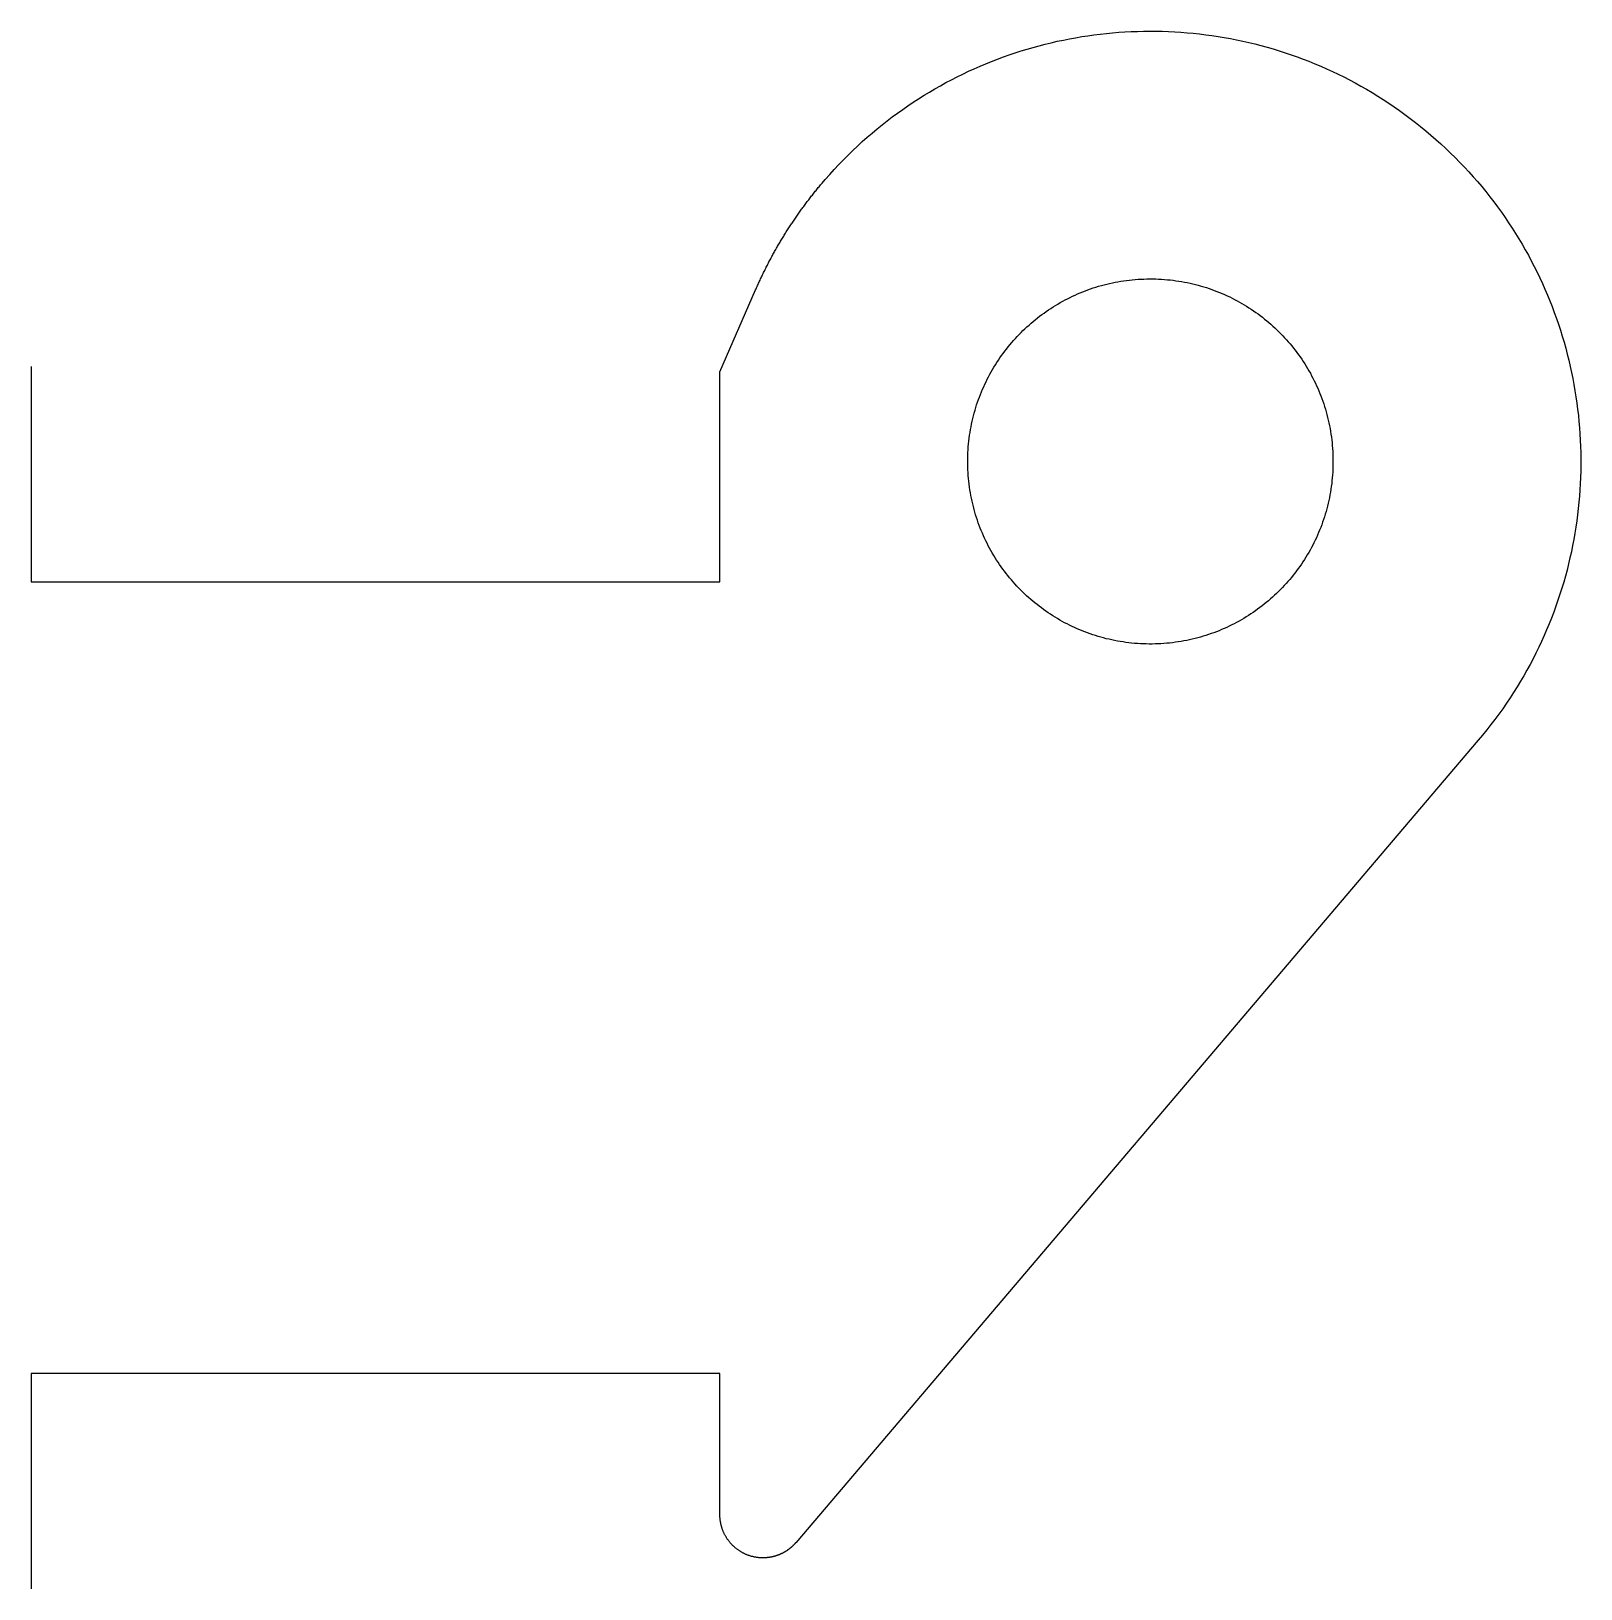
# Model space of a CAD drawing. Extents: x -66 to 66, y -41 to 41.
# Drawn here: x 45 to 63, y -20.45 to -2.35 of the extents above; entities that cross this region are included whole.
import ezdxf

# ---------------------------------------------------------------- set-up
doc = ezdxf.new("R2010")
doc.units = 0
doc.layers.add('LAYER_1', color=7, linetype='CONTINUOUS')

# ---------------------------------------------------------------- blocks, each defined once
blk = doc.blocks.new('BLOCK_170')
at = {"layer": 'LAYER_1', "color": 7}
blk.add_lwpolyline([(45, -6.245), (45, -8.749)], dxfattribs=at)
blk = doc.blocks.new('BLOCK_171')
at = {"layer": 'LAYER_1', "color": 7}
blk.add_lwpolyline([(45, -8.749), (53, -8.749)], dxfattribs=at)
blk = doc.blocks.new('BLOCK_172')
at = {"layer": 'LAYER_1', "color": 7}
blk.add_lwpolyline([(53, -8.749), (53, -6.309)], dxfattribs=at)
blk = doc.blocks.new('BLOCK_173')
at = {"layer": 'LAYER_1', "color": 7}
blk.add_lwpolyline([(53, -6.309), (53.415, -5.356)], dxfattribs=at)
blk = doc.blocks.new('BLOCK_174')
at = {"layer": 'LAYER_1', "color": 7}
blk.add_polyline3d([(53.4147, -5.35552, 0), (53.4203, -5.3428, 0), (53.4259, -5.33011, 0), (53.4315, -5.31743, 0), (53.4371, -5.30477, 0), (53.4428, -5.29213, 0), (53.4486, -5.2795, 0), (53.4543, -5.26689, 0), (53.4601, -5.2543, 0), (53.4659, -5.24172, 0), (53.4718, -5.22916, 0), (53.4777, -5.21662, 0), (53.4836, -5.2041, 0), (53.4896, -5.19159, 0), (53.4956, -5.1791, 0), (53.5016, -5.16663, 0), (53.5077, -5.15418, 0), (53.5138, -5.14174, 0), (53.5199, -5.12932, 0), (53.5261, -5.11692, 0), (53.5323, -5.10454, 0), (53.5385, -5.09218, 0), (53.5448, -5.07983, 0), (53.5511, -5.0675, 0), (53.5574, -5.05519, 0), (53.5638, -5.0429, 0), (53.5702, -5.03063, 0), (53.5766, -5.01837, 0), (53.5831, -5.00614, 0), (53.5896, -4.99392, 0), (53.5961, -4.98172, 0), (53.6027, -4.96954, 0), (53.6093, -4.95738, 0), (53.6159, -4.94523, 0), (53.6226, -4.93311, 0), (53.6293, -4.921, 0), (53.636, -4.90892, 0), (53.6428, -4.89685, 0), (53.6496, -4.8848, 0), (53.6564, -4.87278, 0), (53.6633, -4.86077, 0), (53.6702, -4.84878, 0), (53.6771, -4.83681, 0), (53.6841, -4.82485, 0), (53.6911, -4.81292, 0), (53.6982, -4.80101, 0), (53.7052, -4.78912, 0), (53.7123, -4.77725, 0), (53.7195, -4.76539, 0), (53.7266, -4.75356, 0), (53.7338, -4.74175, 0), (53.741, -4.72996, 0), (53.7483, -4.71818, 0), (53.7556, -4.70643, 0), (53.7629, -4.6947, 0), (53.7703, -4.68299, 0), (53.7777, -4.67129, 0), (53.7851, -4.65962, 0), (53.7926, -4.64797, 0), (53.8001, -4.63634, 0), (53.8076, -4.62473, 0), (53.8151, -4.61314, 0), (53.8227, -4.60158, 0), (53.8303, -4.59003, 0), (53.838, -4.5785, 0), (53.8457, -4.567, 0), (53.8534, -4.55551, 0), (53.8611, -4.54405, 0), (53.8689, -4.53261, 0), (53.8767, -4.52119, 0), (53.8846, -4.50979, 0), (53.8924, -4.49841, 0), (53.9003, -4.48705, 0), (53.9083, -4.47572, 0), (53.9163, -4.46441, 0), (53.9243, -4.45311, 0), (53.9323, -4.44184, 0), (53.9403, -4.4306, 0), (53.9484, -4.41937, 0), (53.9566, -4.40816, 0), (53.9647, -4.39698, 0), (53.9729, -4.38582, 0), (53.9811, -4.37468, 0), (53.9894, -4.36357, 0), (53.9977, -4.35247, 0), (54.006, -4.3414, 0), (54.0143, -4.33035, 0), (54.0227, -4.31933, 0), (54.0311, -4.30832, 0), (54.0396, -4.29734, 0), (54.048, -4.28638, 0), (54.0565, -4.27545, 0), (54.0651, -4.26453, 0), (54.0736, -4.25364, 0), (54.0822, -4.24277, 0), (54.0908, -4.23193, 0), (54.0995, -4.22111, 0), (54.1082, -4.21031, 0), (54.1169, -4.19953, 0), (54.1256, -4.18878, 0), (54.1344, -4.17805, 0), (54.1432, -4.16735, 0), (54.1521, -4.15667, 0), (54.1609, -4.14601, 0), (54.1698, -4.13538, 0), (54.1788, -4.12476, 0), (54.1877, -4.11418, 0), (54.2245, -4.0713, 0), (54.2758, -4.01309, 0), (54.3278, -3.95586, 0), (54.3805, -3.89962, 0), (54.4339, -3.84436, 0), (54.4879, -3.79008, 0), (54.5427, -3.7368, 0), (54.598, -3.6845, 0), (54.654, -3.63318, 0), (54.7106, -3.58286, 0), (54.7678, -3.53353, 0), (54.8256, -3.48518, 0), (54.884, -3.43784, 0), (54.943, -3.39148, 0), (55.0025, -3.34612, 0), (55.0626, -3.30175, 0), (55.1232, -3.25838, 0), (55.1843, -3.21601, 0), (55.246, -3.17463, 0), (55.3081, -3.13425, 0), (55.3708, -3.09488, 0), (55.4339, -3.0565, 0), (55.4975, -3.01913, 0), (55.5615, -2.98276, 0), (55.626, -2.94739, 0), (55.6909, -2.91303, 0), (55.7562, -2.87968, 0), (55.8219, -2.84733, 0), (55.888, -2.81599, 0), (55.9545, -2.78565, 0), (56.0213, -2.75633, 0), (56.0885, -2.72802, 0), (56.1561, -2.70072, 0), (56.224, -2.67444, 0), (56.2922, -2.64916, 0), (56.3607, -2.6249, 0), (56.4295, -2.60166, 0), (56.4986, -2.57944, 0), (56.5679, -2.55823, 0), (56.6375, -2.53804, 0), (56.7074, -2.51887, 0), (56.7775, -2.50072, 0), (56.8478, -2.48359, 0), (56.9183, -2.46749, 0), (56.9891, -2.4524, 0), (57.06, -2.43835, 0), (57.1311, -2.42531, 0), (57.2023, -2.41331, 0), (57.2737, -2.40233, 0), (57.3452, -2.39238, 0), (57.4169, -2.38346, 0), (57.4887, -2.37557, 0), (57.5606, -2.36871, 0), (57.6325, -2.36289, 0), (57.7046, -2.35809, 0), (57.7767, -2.35433, 0), (57.8489, -2.35161, 0), (57.9211, -2.34992, 0), (57.9933, -2.34927, 0), (58.0655, -2.34966, 0), (58.1378, -2.35109, 0), (58.2101, -2.35356, 0), (58.2823, -2.35706, 0), (58.3545, -2.36162, 0), (58.4266, -2.36721, 0), (58.4987, -2.37385, 0), (58.5708, -2.38153, 0), (58.6427, -2.39026, 0), (58.7146, -2.40003, 0), (58.7864, -2.41086, 0), (58.858, -2.42273, 0), (58.9295, -2.43565, 0), (59.0009, -2.44962, 0), (59.0721, -2.46465, 0), (59.1432, -2.48073, 0), (59.2141, -2.49786, 0), (59.2848, -2.51604, 0), (59.3553, -2.53529, 0), (59.4256, -2.55559, 0), (59.4956, -2.57694, 0), (59.5654, -2.59936, 0), (59.635, -2.62283, 0), (59.7043, -2.64737, 0), (59.7734, -2.67296, 0), (59.8421, -2.69962, 0), (59.9106, -2.72735, 0), (59.9788, -2.75613, 0), (60.0466, -2.78599, 0), (60.1141, -2.81691, 0), (60.1813, -2.8489, 0), (60.2481, -2.88195, 0), (60.3145, -2.91608, 0), (60.3805, -2.95127, 0), (60.4462, -2.98754, 0), (60.5114, -3.02488, 0), (60.5763, -3.06329, 0), (60.6407, -3.10278, 0), (60.7046, -3.14334, 0), (60.7682, -3.18498, 0), (60.8312, -3.22769, 0), (60.8938, -3.27149, 0), (60.9558, -3.31636, 0), (61.0174, -3.36232, 0), (61.0785, -3.40935, 0), (61.139, -3.45747, 0), (61.199, -3.50667, 0), (61.2584, -3.55693, 0), (61.317, -3.60799, 0), (61.3745, -3.65977, 0), (61.4311, -3.71224, 0), (61.4867, -3.76539, 0), (61.5413, -3.81922, 0), (61.5949, -3.87371, 0), (61.6475, -3.92885, 0), (61.6992, -3.98463, 0), (61.7498, -4.04103, 0), (61.7995, -4.09804, 0), (61.8482, -4.15565, 0), (61.8959, -4.21386, 0), (61.9425, -4.27263, 0), (61.9882, -4.33198, 0), (62.0329, -4.39187, 0), (62.0766, -4.45231, 0), (62.1193, -4.51327, 0), (62.1611, -4.57475, 0), (62.2018, -4.63673, 0), (62.2415, -4.69921, 0), (62.2802, -4.76216, 0), (62.3179, -4.82559, 0), (62.3546, -4.88947, 0), (62.3903, -4.95379, 0), (62.425, -5.01854, 0), (62.4587, -5.08372, 0), (62.4914, -5.1493, 0), (62.523, -5.21528, 0), (62.5537, -5.28164, 0), (62.5834, -5.34837, 0), (62.612, -5.41546, 0), (62.6397, -5.48289, 0), (62.6663, -5.55067, 0), (62.6919, -5.61876, 0), (62.7165, -5.68717, 0), (62.7401, -5.75588, 0), (62.7626, -5.82487, 0), (62.7842, -5.89413, 0), (62.8047, -5.96366, 0), (62.8242, -6.03344, 0), (62.8427, -6.10346, 0), (62.8602, -6.17371, 0), (62.8766, -6.24417, 0), (62.892, -6.31483, 0), (62.9064, -6.38568, 0), (62.9198, -6.45671, 0), (62.9322, -6.52791, 0), (62.9435, -6.59926, 0), (62.9538, -6.67075, 0), (62.963, -6.74237, 0), (62.9713, -6.81411, 0), (62.9785, -6.88596, 0), (62.9847, -6.9579, 0), (62.9898, -7.02992, 0), (62.9939, -7.10201, 0), (62.997, -7.17416, 0), (62.999, -7.24635, 0), (63, -7.31858, 0), (62.9999, -7.39082, 0), (62.9989, -7.46308, 0), (62.9967, -7.53534, 0), (62.9936, -7.60757, 0), (62.9894, -7.67979, 0), (62.9841, -7.75196, 0), (62.9778, -7.82408, 0), (62.9705, -7.89614, 0), (62.9621, -7.96812, 0), (62.9527, -8.04002, 0), (62.9422, -8.11182, 0), (62.9307, -8.1835, 0), (62.9181, -8.25506, 0), (62.9045, -8.32649, 0), (62.8898, -8.39777, 0), (62.8741, -8.46888, 0), (62.8573, -8.53983, 0), (62.8395, -8.61059, 0), (62.8206, -8.68116, 0), (62.8007, -8.75152, 0), (62.7797, -8.82166, 0), (62.7576, -8.89156, 0), (62.7345, -8.96122, 0), (62.7103, -9.03063, 0), (62.6851, -9.09977, 0), (62.6587, -9.16862, 0), (62.6314, -9.23719, 0), (62.6029, -9.30545, 0), (62.5734, -9.37339, 0), (62.5429, -9.441, 0), (62.5113, -9.50828, 0), (62.4786, -9.5752, 0), (62.4448, -9.64175, 0), (62.4099, -9.70793, 0), (62.374, -9.77372, 0), (62.3371, -9.83911, 0), (62.299, -9.90408, 0), (62.2599, -9.96863, 0), (62.2197, -10.0327, 0), (62.1784, -10.0964, 0), (62.136, -10.1596, 0), (62.0926, -10.2223, 0), (62.0481, -10.2846, 0), (62.0025, -10.3463, 0), (61.9558, -10.4076, 0), (61.9081, -10.4683, 0), (61.8592, -10.5284, 0), (61.8093, -10.5881, 0)], dxfattribs=at)
blk = doc.blocks.new('BLOCK_175')
at = {"layer": 'LAYER_1', "color": 7}
blk.add_lwpolyline([(61.809, -10.588), (53.881, -19.913)], dxfattribs=at)
blk = doc.blocks.new('BLOCK_176')
at = {"layer": 'LAYER_1', "color": 7}
blk.add_polyline3d([(53.8809, -19.9132, 0), (53.8784, -19.9162, 0), (53.8758, -19.9192, 0), (53.8732, -19.9222, 0), (53.8705, -19.9251, 0), (53.8679, -19.928, 0), (53.8652, -19.9309, 0), (53.8625, -19.9337, 0), (53.8598, -19.9366, 0), (53.8571, -19.9394, 0), (53.8543, -19.9421, 0), (53.8516, -19.9449, 0), (53.8488, -19.9476, 0), (53.846, -19.9504, 0), (53.8431, -19.9531, 0), (53.8403, -19.9557, 0), (53.8374, -19.9584, 0), (53.8345, -19.961, 0), (53.8316, -19.9636, 0), (53.8287, -19.9661, 0), (53.8257, -19.9687, 0), (53.8228, -19.9712, 0), (53.8198, -19.9737, 0), (53.8168, -19.9762, 0), (53.8138, -19.9786, 0), (53.8108, -19.9811, 0), (53.8077, -19.9835, 0), (53.8047, -19.9858, 0), (53.8016, -19.9882, 0), (53.7985, -19.9905, 0), (53.7954, -19.9928, 0), (53.7922, -19.9951, 0), (53.7891, -19.9973, 0), (53.7859, -19.9996, 0), (53.7827, -20.0018, 0), (53.7795, -20.0039, 0), (53.7763, -20.0061, 0), (53.7731, -20.0082, 0), (53.7698, -20.0103, 0), (53.7666, -20.0124, 0), (53.7633, -20.0144, 0), (53.76, -20.0164, 0), (53.7567, -20.0184, 0), (53.7534, -20.0204, 0), (53.75, -20.0224, 0), (53.7467, -20.0243, 0), (53.7433, -20.0262, 0), (53.74, -20.028, 0), (53.7366, -20.0299, 0), (53.7332, -20.0317, 0), (53.7297, -20.0335, 0), (53.7263, -20.0352, 0), (53.7229, -20.0369, 0), (53.7194, -20.0387, 0), (53.7159, -20.0403, 0), (53.7125, -20.042, 0), (53.709, -20.0436, 0), (53.7055, -20.0452, 0), (53.7019, -20.0468, 0), (53.6984, -20.0483, 0), (53.6949, -20.0498, 0), (53.6913, -20.0513, 0), (53.6877, -20.0528, 0), (53.6842, -20.0542, 0), (53.6806, -20.0556, 0), (53.677, -20.057, 0), (53.6733, -20.0584, 0), (53.6697, -20.0597, 0), (53.6661, -20.061, 0), (53.6624, -20.0622, 0), (53.6588, -20.0635, 0), (53.6551, -20.0647, 0), (53.6514, -20.0659, 0), (53.6478, -20.067, 0), (53.6441, -20.0682, 0), (53.6404, -20.0693, 0), (53.6366, -20.0703, 0), (53.6329, -20.0714, 0), (53.6292, -20.0724, 0), (53.6254, -20.0734, 0), (53.6217, -20.0743, 0), (53.6179, -20.0753, 0), (53.6142, -20.0762, 0), (53.6104, -20.077, 0), (53.6066, -20.0779, 0), (53.6028, -20.0787, 0), (53.599, -20.0795, 0), (53.5952, -20.0802, 0), (53.5914, -20.0809, 0), (53.5876, -20.0816, 0), (53.5838, -20.0823, 0), (53.5799, -20.0829, 0), (53.5761, -20.0835, 0), (53.5722, -20.0841, 0), (53.5684, -20.0847, 0), (53.5645, -20.0852, 0), (53.5606, -20.0857, 0), (53.5568, -20.0861, 0), (53.5529, -20.0866, 0), (53.549, -20.087, 0), (53.5451, -20.0873, 0), (53.5412, -20.0877, 0), (53.5373, -20.088, 0), (53.5334, -20.0883, 0), (53.5295, -20.0885, 0), (53.5256, -20.0887, 0), (53.5216, -20.0889, 0), (53.5177, -20.0891, 0), (53.5138, -20.0892, 0), (53.5099, -20.0893, 0), (53.5059, -20.0893, 0), (53.502, -20.0894, 0), (53.4963, -20.0894, 0), (53.4889, -20.0892, 0), (53.4815, -20.089, 0), (53.4742, -20.0887, 0), (53.4668, -20.0883, 0), (53.4595, -20.0878, 0), (53.4523, -20.0871, 0), (53.445, -20.0864, 0), (53.4378, -20.0855, 0), (53.4307, -20.0846, 0), (53.4235, -20.0836, 0), (53.4164, -20.0824, 0), (53.4093, -20.0812, 0), (53.4023, -20.0798, 0), (53.3953, -20.0784, 0), (53.3883, -20.0768, 0), (53.3814, -20.0752, 0), (53.3745, -20.0735, 0), (53.3676, -20.0717, 0), (53.3608, -20.0697, 0), (53.3541, -20.0677, 0), (53.3473, -20.0656, 0), (53.3406, -20.0634, 0), (53.334, -20.0611, 0), (53.3274, -20.0588, 0), (53.3208, -20.0563, 0), (53.3143, -20.0537, 0), (53.3078, -20.0511, 0), (53.3014, -20.0484, 0), (53.295, -20.0455, 0), (53.2886, -20.0426, 0), (53.2823, -20.0396, 0), (53.2761, -20.0366, 0), (53.2699, -20.0334, 0), (53.2638, -20.0302, 0), (53.2577, -20.0268, 0), (53.2516, -20.0234, 0), (53.2457, -20.0199, 0), (53.2397, -20.0164, 0), (53.2338, -20.0127, 0), (53.228, -20.009, 0), (53.2222, -20.0052, 0), (53.2165, -20.0013, 0), (53.2109, -19.9973, 0), (53.2053, -19.9933, 0), (53.1997, -19.9892, 0), (53.1942, -19.985, 0), (53.1888, -19.9808, 0), (53.1835, -19.9764, 0), (53.1781, -19.972, 0), (53.1729, -19.9675, 0), (53.1677, -19.963, 0), (53.1626, -19.9584, 0), (53.1576, -19.9537, 0), (53.1526, -19.949, 0), (53.1477, -19.9441, 0), (53.1428, -19.9392, 0), (53.138, -19.9343, 0), (53.1333, -19.9293, 0), (53.1287, -19.9242, 0), (53.1241, -19.9191, 0), (53.1196, -19.9138, 0), (53.1151, -19.9086, 0), (53.1108, -19.9032, 0), (53.1065, -19.8978, 0), (53.1023, -19.8924, 0), (53.0981, -19.8869, 0), (53.094, -19.8813, 0), (53.09, -19.8757, 0), (53.0861, -19.87, 0), (53.0823, -19.8642, 0), (53.0785, -19.8585, 0), (53.0748, -19.8526, 0), (53.0712, -19.8467, 0), (53.0677, -19.8407, 0), (53.0642, -19.8347, 0), (53.0609, -19.8286, 0), (53.0576, -19.8225, 0), (53.0544, -19.8164, 0), (53.0513, -19.8101, 0), (53.0482, -19.8039, 0), (53.0453, -19.7976, 0), (53.0424, -19.7912, 0), (53.0396, -19.7848, 0), (53.0369, -19.7783, 0), (53.0343, -19.7718, 0), (53.0318, -19.7653, 0), (53.0294, -19.7587, 0), (53.0271, -19.7521, 0), (53.0248, -19.7454, 0), (53.0227, -19.7387, 0), (53.0206, -19.7319, 0), (53.0187, -19.7251, 0), (53.0168, -19.7183, 0), (53.015, -19.7114, 0), (53.0133, -19.7045, 0), (53.0117, -19.6976, 0), (53.0102, -19.6906, 0), (53.0089, -19.6835, 0), (53.0076, -19.6765, 0), (53.0064, -19.6694, 0), (53.0053, -19.6623, 0), (53.0043, -19.6551, 0), (53.0034, -19.6479, 0), (53.0026, -19.6407, 0), (53.0019, -19.6335, 0), (53.0013, -19.6262, 0), (53.0009, -19.6189, 0), (53.0005, -19.6115, 0), (53.0002, -19.6042, 0), (53.0001, -19.5968, 0), (53, -19.5894, 0)], dxfattribs=at)
blk = doc.blocks.new('BLOCK_177')
at = {"layer": 'LAYER_1', "color": 7}
blk.add_lwpolyline([(53, -19.589), (53, -17.949)], dxfattribs=at)
blk = doc.blocks.new('BLOCK_178')
at = {"layer": 'LAYER_1', "color": 7}
blk.add_lwpolyline([(53, -17.949), (45, -17.949)], dxfattribs=at)
blk = doc.blocks.new('BLOCK_179')
at = {"layer": 'LAYER_1', "color": 7}
blk.add_lwpolyline([(45, -17.949), (45, -20.449)], dxfattribs=at)
blk = doc.blocks.new('BLOCK_319')
at = {"layer": 'LAYER_1', "color": 1}
blk.add_polyline3d([(55.8787, -7.34937, 0), (55.879, -7.31504, 0), (55.8798, -7.28084, 0), (55.8811, -7.24679, 0), (55.883, -7.21287, 0), (55.8854, -7.17909, 0), (55.8884, -7.14546, 0), (55.8918, -7.11199, 0), (55.8958, -7.07867, 0), (55.9003, -7.04551, 0), (55.9053, -7.01251, 0), (55.9108, -6.97969, 0), (55.9168, -6.94703, 0), (55.9233, -6.91455, 0), (55.9303, -6.88226, 0), (55.9378, -6.85014, 0), (55.9457, -6.81822, 0), (55.9542, -6.78649, 0), (55.9631, -6.75496, 0), (55.9725, -6.72362, 0), (55.9823, -6.69249, 0), (55.9927, -6.66158, 0), (56.0034, -6.63087, 0), (56.0147, -6.60038, 0), (56.0264, -6.57012, 0), (56.0385, -6.54008, 0), (56.0511, -6.51027, 0), (56.0641, -6.48069, 0), (56.0776, -6.45135, 0), (56.0915, -6.42225, 0), (56.1058, -6.3934, 0), (56.1205, -6.3648, 0), (56.1357, -6.33645, 0), (56.1512, -6.30837, 0), (56.1672, -6.28054, 0), (56.1836, -6.25298, 0), (56.2004, -6.22569, 0), (56.2176, -6.19868, 0), (56.2352, -6.17194, 0), (56.2531, -6.14549, 0), (56.2715, -6.11933, 0), (56.2902, -6.09345, 0), (56.3094, -6.06787, 0), (56.3289, -6.04259, 0), (56.3487, -6.01762, 0), (56.3689, -5.99295, 0), (56.3895, -5.96859, 0), (56.4105, -5.94455, 0), (56.4318, -5.92083, 0), (56.4534, -5.89743, 0), (56.4754, -5.87436, 0), (56.4977, -5.85162, 0), (56.5204, -5.82922, 0), (56.5434, -5.80716, 0), (56.5668, -5.78544, 0), (56.5904, -5.76407, 0), (56.6144, -5.74305, 0), (56.6387, -5.72239, 0), (56.6633, -5.70209, 0), (56.6882, -5.68216, 0), (56.7134, -5.66259, 0), (56.7389, -5.6434, 0), (56.7648, -5.62458, 0), (56.7909, -5.60615, 0), (56.8173, -5.5881, 0), (56.8439, -5.57044, 0), (56.8709, -5.55317, 0), (56.8981, -5.5363, 0), (56.9256, -5.51983, 0), (56.9534, -5.50377, 0), (56.9815, -5.48812, 0), (57.0097, -5.47288, 0), (57.0383, -5.45806, 0), (57.0671, -5.44366, 0), (57.0961, -5.42969, 0), (57.1254, -5.41614, 0), (57.155, -5.40303, 0), (57.1847, -5.39036, 0), (57.2147, -5.37814, 0), (57.2449, -5.36636, 0), (57.2754, -5.35503, 0), (57.3061, -5.34415, 0), (57.3369, -5.33373, 0), (57.368, -5.32378, 0), (57.3993, -5.31429, 0), (57.4308, -5.30528, 0), (57.4625, -5.29674, 0), (57.4944, -5.28868, 0), (57.5265, -5.2811, 0), (57.5587, -5.27401, 0), (57.5912, -5.26741, 0), (57.6238, -5.26131, 0), (57.6566, -5.2557, 0), (57.6895, -5.2506, 0), (57.7227, -5.24601, 0), (57.7559, -5.24193, 0), (57.7894, -5.23837, 0), (57.823, -5.23533, 0), (57.8567, -5.23281, 0), (57.8906, -5.23082, 0), (57.9247, -5.22936, 0), (57.9588, -5.22844, 0), (57.9931, -5.22806, 0), (58.0275, -5.22822, 0), (58.0617, -5.22893, 0), (58.0958, -5.23017, 0), (58.1297, -5.23195, 0), (58.1635, -5.23425, 0), (58.1972, -5.23709, 0), (58.2307, -5.24044, 0), (58.264, -5.24432, 0), (58.2972, -5.24871, 0), (58.3303, -5.2536, 0), (58.3631, -5.259, 0), (58.3958, -5.26491, 0), (58.4283, -5.27131, 0), (58.4607, -5.2782, 0), (58.4928, -5.28559, 0), (58.5248, -5.29345, 0), (58.5565, -5.3018, 0), (58.5881, -5.31063, 0), (58.6195, -5.31993, 0), (58.6507, -5.3297, 0), (58.6816, -5.33993, 0), (58.7124, -5.35062, 0), (58.7429, -5.36177, 0), (58.7732, -5.37337, 0), (58.8033, -5.38542, 0), (58.8332, -5.39791, 0), (58.8628, -5.41085, 0), (58.8922, -5.42422, 0), (58.9213, -5.43802, 0), (58.9502, -5.45225, 0), (58.9789, -5.4669, 0), (59.0073, -5.48197, 0), (59.0354, -5.49746, 0), (59.0633, -5.51336, 0), (59.0909, -5.52967, 0), (59.1182, -5.54637, 0), (59.1453, -5.56348, 0), (59.1721, -5.58099, 0), (59.1986, -5.59888, 0), (59.2248, -5.61716, 0), (59.2508, -5.63583, 0), (59.2764, -5.65487, 0), (59.3017, -5.67429, 0), (59.3268, -5.69408, 0), (59.3515, -5.71423, 0), (59.3759, -5.73475, 0), (59.4, -5.75562, 0), (59.4238, -5.77685, 0), (59.4473, -5.79843, 0), (59.4704, -5.82035, 0), (59.4932, -5.84262, 0), (59.5157, -5.86522, 0), (59.5378, -5.88816, 0), (59.5596, -5.91143, 0), (59.581, -5.93502, 0), (59.6021, -5.95894, 0), (59.6229, -5.98317, 0), (59.6432, -6.00771, 0), (59.6632, -6.03257, 0), (59.6829, -6.05773, 0), (59.7022, -6.08318, 0), (59.721, -6.10894, 0), (59.7396, -6.13499, 0), (59.7577, -6.16133, 0), (59.7754, -6.18795, 0), (59.7928, -6.21485, 0), (59.8097, -6.24203, 0), (59.8263, -6.26948, 0), (59.8424, -6.2972, 0), (59.8582, -6.32519, 0), (59.8735, -6.35343, 0), (59.8884, -6.38193, 0), (59.9029, -6.41068, 0), (59.9169, -6.43968, 0), (59.9305, -6.46892, 0), (59.9437, -6.49841, 0), (59.9565, -6.52812, 0), (59.9688, -6.55807, 0), (59.9807, -6.58825, 0), (59.9921, -6.61865, 0), (60.0031, -6.64927, 0), (60.0136, -6.6801, 0), (60.0236, -6.71115, 0), (60.0332, -6.7424, 0), (60.0423, -6.77385, 0), (60.051, -6.8055, 0), (60.0591, -6.83735, 0), (60.0668, -6.86939, 0), (60.074, -6.90161, 0), (60.0807, -6.93402, 0), (60.0869, -6.9666, 0), (60.0926, -6.99936, 0), (60.0978, -7.03229, 0), (60.1025, -7.06538, 0), (60.1067, -7.09864, 0), (60.1103, -7.13205, 0), (60.1135, -7.16562, 0), (60.1161, -7.19934, 0), (60.1182, -7.2332, 0), (60.1198, -7.2672, 0), (60.1208, -7.30135, 0), (60.1213, -7.33562, 0), (60.1212, -7.36998, 0), (60.1206, -7.40422, 0), (60.1195, -7.43834, 0), (60.1178, -7.47231, 0), (60.1156, -7.50615, 0), (60.1129, -7.53984, 0), (60.1096, -7.57337, 0), (60.1059, -7.60675, 0), (60.1016, -7.63998, 0), (60.0968, -7.67304, 0), (60.0915, -7.70593, 0), (60.0857, -7.73866, 0), (60.0794, -7.77121, 0), (60.0726, -7.80358, 0), (60.0653, -7.83576, 0), (60.0575, -7.86776, 0), (60.0493, -7.89957, 0), (60.0405, -7.93119, 0), (60.0313, -7.9626, 0), (60.0217, -7.99381, 0), (60.0115, -8.02481, 0), (60.0009, -8.0556, 0), (59.9899, -8.08618, 0), (59.9784, -8.11653, 0), (59.9664, -8.14667, 0), (59.954, -8.17657, 0), (59.9411, -8.20624, 0), (59.9279, -8.23567, 0), (59.9141, -8.26487, 0), (59.9, -8.29382, 0), (59.8854, -8.32252, 0), (59.8704, -8.35097, 0), (59.855, -8.37916, 0), (59.8392, -8.40709, 0), (59.823, -8.43476, 0), (59.8064, -8.46216, 0), (59.7893, -8.48928, 0), (59.7719, -8.51613, 0), (59.7541, -8.54269, 0), (59.7359, -8.56897, 0), (59.7173, -8.59496, 0), (59.6983, -8.62066, 0), (59.679, -8.64606, 0), (59.6593, -8.67116, 0), (59.6392, -8.69595, 0), (59.6188, -8.72043, 0), (59.5979, -8.7446, 0), (59.5768, -8.76845, 0), (59.5553, -8.79198, 0), (59.5334, -8.81518, 0), (59.5112, -8.83806, 0), (59.4887, -8.86059, 0), (59.4658, -8.88279, 0), (59.4426, -8.90465, 0), (59.4191, -8.92616, 0), (59.3952, -8.94731, 0), (59.3711, -8.96812, 0), (59.3466, -8.98856, 0), (59.3218, -9.00864, 0), (59.2967, -9.02836, 0), (59.2713, -9.0477, 0), (59.2456, -9.06667, 0), (59.2196, -9.08525, 0), (59.1933, -9.10346, 0), (59.1668, -9.12128, 0), (59.1399, -9.1387, 0), (59.1128, -9.15573, 0), (59.0854, -9.17236, 0), (59.0577, -9.18858, 0), (59.0298, -9.2044, 0), (59.0016, -9.21981, 0), (58.9732, -9.2348, 0), (58.9445, -9.24936, 0), (58.9155, -9.26351, 0), (58.8863, -9.27722, 0), (58.8569, -9.29051, 0), (58.8272, -9.30335, 0), (58.7973, -9.31576, 0), (58.7672, -9.32772, 0), (58.7368, -9.33923, 0), (58.7062, -9.35029, 0), (58.6754, -9.36089, 0), (58.6444, -9.37103, 0), (58.6132, -9.3807, 0), (58.5818, -9.3899, 0), (58.5502, -9.39864, 0), (58.5184, -9.40689, 0), (58.4864, -9.41466, 0), (58.4542, -9.42195, 0), (58.4218, -9.42874, 0), (58.3893, -9.43504, 0), (58.3566, -9.44085, 0), (58.3237, -9.44615, 0), (58.2906, -9.45094, 0), (58.2574, -9.45523, 0), (58.224, -9.459, 0), (58.1905, -9.46225, 0), (58.1568, -9.46498, 0), (58.1229, -9.46718, 0), (58.089, -9.46885, 0), (58.0549, -9.46999, 0), (58.0206, -9.47059, 0), (57.9863, -9.47064, 0), (57.952, -9.47015, 0), (57.9178, -9.46912, 0), (57.8838, -9.46756, 0), (57.85, -9.46546, 0), (57.8163, -9.46284, 0), (57.7827, -9.45969, 0), (57.7493, -9.45602, 0), (57.716, -9.45184, 0), (57.6829, -9.44715, 0), (57.65, -9.44195, 0), (57.6172, -9.43624, 0), (57.5847, -9.43004, 0), (57.5522, -9.42334, 0), (57.52, -9.41616, 0), (57.488, -9.40848, 0), (57.4561, -9.40032, 0), (57.4245, -9.39169, 0), (57.393, -9.38258, 0), (57.3618, -9.373, 0), (57.3307, -9.36295, 0), (57.2999, -9.35244, 0), (57.2693, -9.34148, 0), (57.2389, -9.33005, 0), (57.2087, -9.31818, 0), (57.1788, -9.30587, 0), (57.149, -9.29311, 0), (57.1196, -9.27991, 0), (57.0903, -9.26629, 0), (57.0613, -9.25223, 0), (57.0326, -9.23774, 0), (57.0041, -9.22284, 0), (56.9758, -9.20752, 0), (56.9478, -9.19178, 0), (56.9201, -9.17564, 0), (56.8927, -9.15909, 0), (56.8655, -9.14214, 0), (56.8386, -9.12479, 0), (56.812, -9.10705, 0), (56.7856, -9.08893, 0), (56.7596, -9.07042, 0), (56.7338, -9.05152, 0), (56.7084, -9.03226, 0), (56.6832, -9.01262, 0), (56.6583, -8.99261, 0), (56.6338, -8.97223, 0), (56.6096, -8.9515, 0), (56.5857, -8.93042, 0), (56.5621, -8.90898, 0), (56.5388, -8.88719, 0), (56.5159, -8.86506, 0), (56.4933, -8.84259, 0), (56.471, -8.81978, 0), (56.4491, -8.79665, 0), (56.4275, -8.77319, 0), (56.4063, -8.7494, 0), (56.3854, -8.72529, 0), (56.3649, -8.70087, 0), (56.3447, -8.67614, 0), (56.3249, -8.65111, 0), (56.3055, -8.62577, 0), (56.2865, -8.60013, 0), (56.2678, -8.5742, 0), (56.2495, -8.54797, 0), (56.2316, -8.52146, 0), (56.2141, -8.49467, 0), (56.197, -8.4676, 0), (56.1803, -8.44026, 0), (56.164, -8.41265, 0), (56.1481, -8.38477, 0), (56.1326, -8.35663, 0), (56.1175, -8.32823, 0), (56.1029, -8.29958, 0), (56.0887, -8.27068, 0), (56.0749, -8.24153, 0), (56.0615, -8.21215, 0), (56.0485, -8.18252, 0), (56.0361, -8.15266, 0), (56.024, -8.12258, 0), (56.0124, -8.09227, 0), (56.0013, -8.06174, 0), (55.9906, -8.03099, 0), (55.9803, -8.00003, 0), (55.9706, -7.96886, 0), (55.9613, -7.93749, 0), (55.9524, -7.90591, 0), (55.9441, -7.87414, 0), (55.9362, -7.84218, 0), (55.9288, -7.81003, 0), (55.9219, -7.7777, 0), (55.9155, -7.74518, 0), (55.9096, -7.71249, 0), (55.9042, -7.67963, 0), (55.8993, -7.6466, 0), (55.895, -7.61341, 0), (55.8911, -7.58006, 0), (55.8877, -7.54655, 0), (55.8849, -7.5129, 0), (55.8826, -7.47909, 0), (55.8808, -7.44514, 0), (55.8796, -7.41106, 0), (55.8789, -7.37684, 0), (55.8787, -7.34937, 0), (55.8787, -7.34937, 0), (55.8787, -7.34937, 0), (55.8787, -7.34937, 0), (55.8787, -7.34937, 0), (55.8787, -7.34937, 0), (55.8787, -7.34937, 0), (55.8787, -7.34937, 0), (55.8787, -7.34937, 0), (55.8787, -7.34937, 0), (55.8787, -7.34937, 0), (55.8787, -7.34937, 0), (55.8787, -7.34937, 0), (55.8787, -7.34937, 0), (55.8787, -7.34937, 0), (55.8787, -7.34937, 0), (55.8787, -7.34937, 0), (55.8787, -7.34937, 0), (55.8787, -7.34937, 0), (55.8787, -7.34937, 0), (55.8787, -7.34937, 0), (55.8787, -7.34937, 0), (55.8787, -7.34937, 0), (55.8787, -7.34937, 0), (55.8787, -7.34937, 0), (55.8787, -7.34937, 0), (55.8787, -7.34937, 0), (55.8787, -7.34937, 0), (55.8787, -7.34937, 0), (55.8787, -7.34937, 0), (55.8787, -7.34937, 0), (55.8787, -7.34937, 0), (55.8787, -7.34937, 0), (55.8787, -7.34937, 0), (55.8787, -7.34937, 0), (55.8787, -7.34937, 0), (55.8787, -7.34937, 0), (55.8787, -7.34937, 0), (55.8787, -7.34937, 0), (55.8787, -7.34937, 0), (55.8787, -7.34937, 0), (55.8787, -7.34937, 0), (55.8787, -7.34937, 0), (55.8787, -7.34937, 0), (55.8787, -7.34937, 0), (55.8787, -7.34937, 0), (55.8787, -7.34937, 0), (55.8787, -7.34937, 0), (55.8787, -7.34937, 0), (55.8787, -7.34937, 0), (55.8787, -7.34937, 0), (55.8787, -7.34937, 0), (55.8787, -7.34937, 0), (55.8787, -7.34937, 0), (55.8787, -7.34937, 0), (55.8787, -7.34937, 0), (55.8787, -7.34937, 0), (55.8787, -7.34937, 0), (55.8787, -7.34937, 0), (55.8787, -7.34937, 0), (55.8787, -7.34937, 0), (55.8787, -7.34937, 0), (55.8787, -7.34937, 0), (55.8787, -7.34937, 0), (55.8787, -7.34937, 0), (55.8787, -7.34937, 0), (55.8787, -7.34937, 0), (55.8787, -7.34937, 0), (55.8787, -7.34937, 0), (55.8787, -7.34937, 0), (55.8787, -7.34937, 0), (55.8787, -7.34937, 0), (55.8787, -7.34937, 0), (55.8787, -7.34937, 0), (55.8787, -7.34937, 0), (55.8787, -7.34937, 0), (55.8787, -7.34937, 0), (55.8787, -7.34937, 0), (55.8787, -7.34937, 0), (55.8787, -7.34937, 0), (55.8787, -7.34937, 0), (55.8787, -7.34937, 0), (55.8787, -7.34937, 0), (55.8787, -7.34937, 0), (55.8787, -7.34937, 0), (55.8787, -7.34937, 0), (55.8787, -7.34937, 0), (55.8787, -7.34937, 0), (55.8787, -7.34937, 0), (55.8787, -7.34937, 0), (55.8787, -7.34937, 0), (55.8787, -7.34937, 0), (55.8787, -7.34937, 0), (55.8787, -7.34937, 0), (55.8787, -7.34937, 0), (55.8787, -7.34937, 0), (55.8787, -7.34937, 0), (55.8787, -7.34937, 0), (55.8787, -7.34937, 0), (55.8787, -7.34937, 0), (55.8787, -7.34937, 0), (55.8787, -7.34937, 0), (55.8787, -7.34937, 0)], dxfattribs=at)
blk = doc.blocks.new('BLOCK_2')
at = {"layer": 'LAYER_1'}
for name in ['BLOCK_174', 'BLOCK_319', 'BLOCK_173', 'BLOCK_170', 'BLOCK_172', 'BLOCK_171', 'BLOCK_175', 'BLOCK_178', 'BLOCK_179', 'BLOCK_177', 'BLOCK_176']:
    blk.add_blockref(name, (0, 0), dxfattribs=at)

msp = doc.modelspace()

# ---------------------------------------------------------------- block references
at = {"layer": 'LAYER_1'}
msp.add_blockref('BLOCK_2', (0, 0), dxfattribs=at)

doc.saveas('drawing.dxf')
